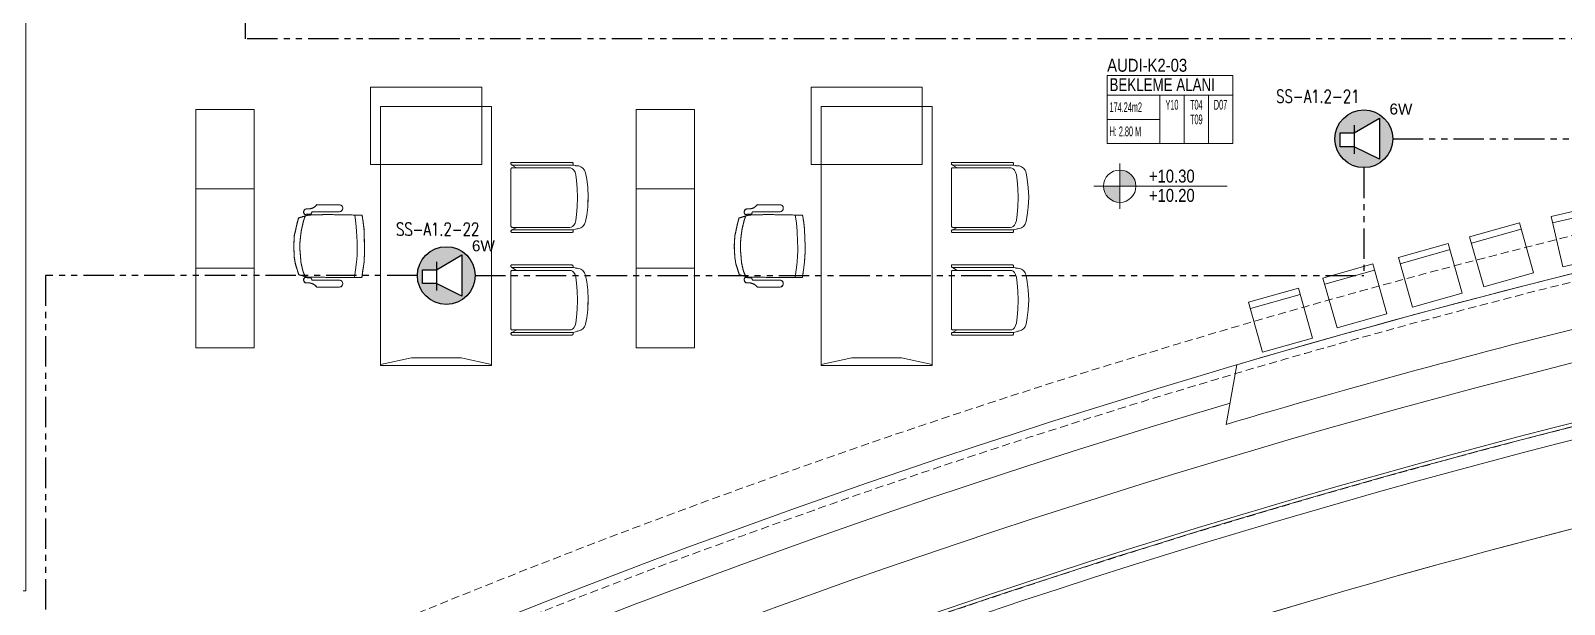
# Model space of a CAD drawing. Extents: x -1299 to 23780, y -3010 to 8106.
# Drawn here: x 13858 to 15042, y 1824 to 2268 of the extents above; entities that cross this region are included whole.
import ezdxf
from ezdxf.enums import TextEntityAlignment as Align

# ---------------------------------------------------------------- set-up
doc = ezdxf.new("R2010")
doc.units = 0
doc.header["$LTSCALE"] = 25
doc.header["$MEASUREMENT"] = 0
for name, pattern in [('DOT2', [0.125, 0, -0.125]), ('HIDDEN', [0.375, 0.25, -0.125]), ('PHANTOM2', [1.25, 0.625, -0.125, 0.125, -0.125, 0.125, -0.125])]:
    doc.linetypes.add(name, pattern=pattern)
doc.layers.get('0').update_dxf_attribs({"color": 9, "lineweight": 9})
for name, color, linetype, lineweight in [('05', 9, 'Continuous', 9), ('06B', 9, 'Continuous', 9), ('06C', 9, 'Continuous', 9), ('06D', 9, 'Continuous', 9), ('20', 9, 'DOT2', 9), ('21', 9, 'Continuous', 9), ('35', 9, 'Continuous', 9), ('40', 9, 'Continuous', 9), ('40B', 9, 'Continuous', 9), ('E-KABLO', 7, 'Continuous', 30), ('E-YAZI', 7, 'Continuous', 30), ('Seslendirme', 7, 'Continuous', 30)]:
    doc.layers.add(name, color=color, linetype=linetype, lineweight=lineweight)
doc.styles.add('Arial', font='arial.ttf', dxfattribs={"height": 2.5})
doc.styles.add('ILGAZ', font='txttw.shx')
doc.styles.add('MuuM_TEXT-STANDART', font='ARIALN.TTF')

# ---------------------------------------------------------------- blocks, each defined once
blk = doc.blocks.new('0_elevationtarget-p')
h = blk.add_hatch(color=256)
h.paths.add_polyline_path([(2.5, 0, 0.414214), (0, 2.5), (0, 0)])
h.paths.add_polyline_path([(0, 0), (-2.5, 0, 0.414214), (0, -2.5)])
blk.add_line((0, -3.5), (0, 3.5))
blk.add_lwpolyline([(16.6, 0), (-4, 0)])
blk.add_circle((0, 0), 2.5)
at = {"style": 'Arial'}
blk.add_attdef('BITMISKOT', text='', height=2, dxfattribs=at).set_placement((4.5, 0), align=Align.BOTTOM_LEFT)
blk.add_attdef('KABAKOT', text='', height=2, dxfattribs=at).set_placement((4.5, -0.59), align=Align.TOP_LEFT)
blk = doc.blocks.new('Group-41-1')
for p, q in [((384804.565, 69162.035), (384804.565, 69161.585)), ((384805.178, 69162.035), (384804.565, 69162.035)), ((384805.178, 69161.585), (384805.178, 69162.035)), ((384804.565, 69161.585), (384805.178, 69161.585))]:
    blk.add_line(p, q)
at = {"flags": 128}
blk.add_lwpolyline([(384804.565, 69162.035), (384805.178, 69162.035), (384805.178, 69161.585), (384804.565, 69161.585)], close=True, dxfattribs=at)
blk = doc.blocks.new('Group-42-1')
at = {"layer": '05', "color": 7}
for p in [(-1.227, 0), (-0.613, 0), (0, 0)]:
    blk.add_blockref('Group-41-1', p, dxfattribs=at)
blk = doc.blocks.new('Group-32-1')
for p, q in [((384804.552, 69159.371), (384804.573, 69159.336)), ((384804.574, 69159.372), (384804.573, 69159.372)), ((384804.573, 69159.372), (384804.573, 69159.371)), ((384804.573, 69159.371), (384804.573, 69159.371)), ((384804.573, 69159.371), (384804.573, 69159.37)), ((384804.573, 69159.37), (384804.573, 69159.37)), ((384804.573, 69159.37), (384804.573, 69159.369)), ((384804.573, 69159.369), (384804.573, 69159.369)), ((384804.573, 69159.369), (384804.573, 69158.924)), ((384804.575, 69159.374), (384804.574, 69159.374)), ((384804.574, 69159.374), (384804.574, 69159.374)), ((384804.574, 69159.374), (384804.574, 69159.373)), ((384804.574, 69159.373), (384804.574, 69159.373)), ((384804.574, 69159.373), (384804.574, 69159.372)), ((384804.576, 69159.376), (384804.575, 69159.375)), ((384804.575, 69159.375), (384804.575, 69159.375)), ((384804.575, 69159.375), (384804.575, 69159.374)), ((384804.577, 69159.377), (384804.576, 69159.376)), ((384804.576, 69159.376), (384804.576, 69159.376)), ((384804.576, 69159.376), (384804.576, 69159.376)), ((384804.578, 69159.377), (384804.577, 69159.377)), ((384804.577, 69159.377), (384804.577, 69159.377)), ((384804.577, 69159.377), (384804.577, 69159.377)), ((384804.579, 69159.378), (384804.578, 69159.378)), ((384804.578, 69159.378), (384804.578, 69159.377)), ((384804.58, 69159.378), (384804.579, 69159.378)), ((384804.579, 69159.378), (384804.579, 69159.378)), ((384804.581, 69159.379), (384804.58, 69159.378)), ((384804.58, 69159.378), (384804.58, 69159.378)), ((384804.582, 69159.379), (384804.581, 69159.379)), ((384804.581, 69159.379), (384804.581, 69159.379)), ((384804.583, 69159.379), (384804.582, 69159.379)), ((384804.582, 69159.379), (384804.582, 69159.379)), ((384805.023, 69159.379), (384804.583, 69159.379)), ((384804.583, 69159.379), (384804.583, 69159.379)), ((384805.024, 69159.379), (384805.023, 69159.379)), ((384805.023, 69159.379), (384805.023, 69159.379)), ((384805.025, 69159.379), (384805.024, 69159.379)), ((384805.024, 69159.379), (384805.024, 69159.379)), ((384805.026, 69159.378), (384805.025, 69159.379)), ((384805.025, 69159.379), (384805.025, 69159.379)), ((384805.027, 69159.378), (384805.026, 69159.378)), ((384805.026, 69159.378), (384805.026, 69159.378)), ((384805.028, 69159.378), (384805.027, 69159.378)), ((384805.027, 69159.378), (384805.027, 69159.378)), ((384805.028, 69159.377), (384805.028, 69159.378)), ((384805.029, 69159.377), (384805.028, 69159.377)), ((384805.03, 69159.376), (384805.029, 69159.377)), ((384805.029, 69159.377), (384805.029, 69159.377)), ((384805.029, 69159.377), (384805.029, 69159.377)), ((384805.031, 69159.375), (384805.03, 69159.376)), ((384805.03, 69159.376), (384805.03, 69159.376)), ((384805.03, 69159.376), (384805.03, 69159.376)), ((384805.031, 69159.374), (384805.031, 69159.375)), ((384805.031, 69159.375), (384805.031, 69159.375)), ((384805.032, 69159.374), (384805.031, 69159.374)), ((384805.032, 69159.373), (384805.032, 69159.374)), ((384805.032, 69159.374), (384805.032, 69159.374)), ((384805.032, 69159.372), (384805.032, 69159.373)), ((384805.032, 69159.373), (384805.032, 69159.373)), ((384805.033, 69159.372), (384805.032, 69159.372)), ((384805.052, 69159.372), (384805.033, 69159.334)), ((384805.033, 69159.371), (384805.033, 69159.372)), ((384805.033, 69159.37), (384805.033, 69159.371)), ((384805.033, 69159.371), (384805.033, 69159.371)), ((384805.033, 69159.369), (384805.033, 69159.37)), ((384805.033, 69159.37), (384805.033, 69159.37)), ((384805.033, 69158.932), (384805.033, 69159.369)), ((384805.033, 69159.369), (384805.033, 69159.369)), ((384804.552, 69158.899), (384804.558, 69158.862)), ((384805.033, 69158.932), (384805.033, 69158.932)), ((384805.052, 69158.899), (384805.042, 69158.862))]:
    blk.add_line(p, q)
at = {"flags": 128}
for points in [[(384804.531, 69158.909), (384804.531, 69158.909), (384804.531, 69158.908), (384804.531, 69158.908), (384804.531, 69158.907), (384804.531, 69158.907), (384804.531, 69158.906), (384804.532, 69158.906), (384804.532, 69158.905), (384804.532, 69158.905), (384804.532, 69158.904), (384804.532, 69158.904), (384804.533, 69158.904), (384804.533, 69158.903), (384804.533, 69158.903), (384804.534, 69158.902), (384804.534, 69158.902), (384804.534, 69158.902), (384804.535, 69158.901), (384804.535, 69158.901), (384804.535, 69158.901), (384804.536, 69158.901), (384804.536, 69158.9), (384804.537, 69158.9), (384804.537, 69158.9), (384804.538, 69158.9), (384804.538, 69158.9), (384804.539, 69158.899), (384804.539, 69158.899), (384804.539, 69158.899), (384804.54, 69158.899), (384804.54, 69158.899), (384804.541, 69158.899), (384804.552, 69158.899), (384804.552, 69159.369), (384804.552, 69159.369), (384804.552, 69159.37), (384804.552, 69159.37), (384804.551, 69159.371), (384804.551, 69159.371), (384804.551, 69159.372), (384804.551, 69159.372), (384804.551, 69159.373), (384804.551, 69159.373), (384804.55, 69159.374), (384804.55, 69159.374), (384804.55, 69159.374), (384804.55, 69159.375), (384804.549, 69159.375), (384804.549, 69159.376), (384804.549, 69159.376), (384804.548, 69159.376), (384804.548, 69159.377), (384804.548, 69159.377), (384804.547, 69159.377), (384804.547, 69159.377), (384804.546, 69159.378), (384804.546, 69159.378), (384804.545, 69159.378), (384804.545, 69159.378), (384804.545, 69159.378), (384804.544, 69159.379), (384804.544, 69159.379), (384804.543, 69159.379), (384804.543, 69159.379), (384804.542, 69159.379), (384804.542, 69159.379), (384804.536, 69159.379), (384804.536, 69159.379), (384804.535, 69159.379), (384804.535, 69159.379), (384804.535, 69159.379), (384804.535, 69159.379), (384804.534, 69159.379), (384804.534, 69159.379), (384804.534, 69159.379), (384804.534, 69159.378), (384804.534, 69159.378), (384804.533, 69159.378), (384804.533, 69159.378), (384804.533, 69159.378), (384804.533, 69159.378), (384804.533, 69159.378), (384804.532, 69159.377), (384804.532, 69159.377), (384804.532, 69159.377), (384804.532, 69159.377), (384804.532, 69159.377), (384804.532, 69159.376), (384804.532, 69159.376), (384804.531, 69159.376), (384804.531, 69159.376), (384804.531, 69159.376), (384804.531, 69159.375), (384804.531, 69159.375), (384804.531, 69159.375), (384804.531, 69159.375), (384804.531, 69159.374), (384804.531, 69159.374), (384804.531, 69159.374), (384804.531, 69158.909)], [(384805.052, 69158.899), (384805.063, 69158.899), (384805.063, 69158.899), (384805.064, 69158.899), (384805.064, 69158.899), (384805.065, 69158.899), (384805.065, 69158.899), (384805.066, 69158.9), (384805.066, 69158.9), (384805.067, 69158.9), (384805.067, 69158.9), (384805.067, 69158.9), (384805.068, 69158.901), (384805.068, 69158.901), (384805.069, 69158.901), (384805.069, 69158.901), (384805.069, 69158.902), (384805.07, 69158.902), (384805.07, 69158.902), (384805.071, 69158.903), (384805.071, 69158.903), (384805.071, 69158.904), (384805.071, 69158.904), (384805.072, 69158.904), (384805.072, 69158.905), (384805.072, 69158.905), (384805.072, 69158.906), (384805.072, 69158.906), (384805.072, 69158.907), (384805.073, 69158.907), (384805.073, 69158.908), (384805.073, 69158.908), (384805.073, 69158.909), (384805.073, 69158.909), (384805.073, 69159.369), (384805.073, 69159.369), (384805.073, 69159.37), (384805.073, 69159.37), (384805.073, 69159.371), (384805.072, 69159.371), (384805.072, 69159.372), (384805.072, 69159.372), (384805.072, 69159.373), (384805.072, 69159.373), (384805.072, 69159.374), (384805.071, 69159.374), (384805.071, 69159.374), (384805.071, 69159.375), (384805.071, 69159.375), (384805.07, 69159.376), (384805.07, 69159.376), (384805.069, 69159.376), (384805.069, 69159.377), (384805.069, 69159.377), (384805.068, 69159.377), (384805.068, 69159.377), (384805.067, 69159.378), (384805.067, 69159.378), (384805.067, 69159.378), (384805.066, 69159.378), (384805.066, 69159.378), (384805.065, 69159.379), (384805.065, 69159.379), (384805.064, 69159.379), (384805.064, 69159.379), (384805.063, 69159.379), (384805.063, 69159.379), (384805.062, 69159.379), (384805.062, 69159.379), (384805.061, 69159.379), (384805.061, 69159.379), (384805.06, 69159.379), (384805.06, 69159.379), (384805.059, 69159.378), (384805.059, 69159.378), (384805.058, 69159.378), (384805.058, 69159.378), (384805.057, 69159.378), (384805.057, 69159.377), (384805.057, 69159.377), (384805.056, 69159.377), (384805.056, 69159.377), (384805.055, 69159.376), (384805.055, 69159.376), (384805.055, 69159.376), (384805.054, 69159.375), (384805.054, 69159.375), (384805.054, 69159.374), (384805.053, 69159.374), (384805.053, 69159.374), (384805.053, 69159.373), (384805.053, 69159.373), (384805.053, 69159.372), (384805.053, 69159.372), (384805.052, 69159.371), (384805.052, 69159.371), (384805.052, 69159.37), (384805.052, 69159.37), (384805.052, 69159.369), (384805.052, 69159.369), (384805.052, 69158.899)]]:
    blk.add_lwpolyline(points, close=True, dxfattribs=at)
for points in [[(384804.531, 69158.909, 0.414214), (384804.541, 69158.899), (384804.552, 69158.899), (384804.552, 69159.369, 0.414214), (384804.542, 69159.379), (384804.536, 69159.379, 0.414214), (384804.531, 69159.374)], [(384805.052, 69158.899), (384805.063, 69158.899, 0.414214), (384805.073, 69158.909), (384805.073, 69159.369, 0.414214), (384805.063, 69159.379), (384805.062, 69159.379, 0.414214), (384805.052, 69159.369)]]:
    blk.add_lwpolyline(points, format="xyb", close=True, dxfattribs=at)
blk.add_lwpolyline([(384805.033, 69158.932), (384805.033, 69159.369, 0.414214), (384805.023, 69159.379), (384804.583, 69159.379, 0.414214), (384804.573, 69159.369), (384804.573, 69158.924), (384804.574, 69158.92)], format="xyb", dxfattribs=at)
for points in [[(384804.557, 69158.881), (384804.557, 69158.869), (384804.559, 69158.855), (384804.565, 69158.839), (384804.575, 69158.824), (384804.592, 69158.811), (384804.613, 69158.803), (384804.661, 69158.794), (384804.724, 69158.786), (384804.8, 69158.783)], [(384804.573, 69158.932), (384804.573, 69158.924), (384804.575, 69158.914), (384804.58, 69158.903), (384804.59, 69158.893), (384804.606, 69158.884), (384804.626, 69158.878), (384804.672, 69158.872), (384804.731, 69158.867), (384804.803, 69158.864)], [(384805.043, 69158.866), (384805.043, 69158.869), (384805.041, 69158.855), (384805.036, 69158.839), (384805.025, 69158.824), (384805.008, 69158.811), (384804.988, 69158.803), (384804.939, 69158.794), (384804.877, 69158.786), (384804.8, 69158.783)], [(384805.033, 69158.932), (384805.033, 69158.924), (384805.031, 69158.914), (384805.026, 69158.903), (384805.016, 69158.893), (384805, 69158.884), (384804.98, 69158.878), (384804.934, 69158.872), (384804.875, 69158.867), (384804.803, 69158.864)]]:
    blk.add_lwpolyline(points, dxfattribs=at)
at = {"layer": '40'}
blk.add_lwpolyline([(384805.023, 69159.379), (384804.583, 69159.379, 0.414214), (384804.573, 69159.369), (384804.573, 69159.337), (384804.573, 69159.336), (384804.552, 69159.371), (384804.551, 69159.373, 0.309775), (384804.542, 69159.379), (384804.536, 69159.379, 0.413784), (384804.531, 69159.374), (384804.531, 69158.909, 0.414214), (384804.541, 69158.899), (384804.552, 69158.899), (384804.557, 69158.869), (384804.559, 69158.855), (384804.565, 69158.839), (384804.575, 69158.824), (384804.592, 69158.811), (384804.613, 69158.803), (384804.661, 69158.794), (384804.724, 69158.786), (384804.8, 69158.783), (384804.838, 69158.785), (384804.877, 69158.786), (384804.939, 69158.794), (384804.988, 69158.803), (384805.008, 69158.811), (384805.025, 69158.824), (384805.036, 69158.839), (384805.041, 69158.855), (384805.047, 69158.88), (384805.052, 69158.899), (384805.063, 69158.899, 0.414214), (384805.073, 69158.909), (384805.073, 69159.369, 0.781144), (384805.052, 69159.372), (384805.033, 69159.334), (384805.033, 69159.369, 0.407263), (384805.023, 69159.379)], format="xyb", close=True, dxfattribs=at)
blk = doc.blocks.new('Group-258-1')
at = {"linetype": 'Continuous'}
for p, q in [((384800.098, 69164.505), (384800.094, 69164.508)), ((384800.71, 69164.505), (384800.715, 69164.508)), ((384800.226, 69164.399), (384800.167, 69164.408)), ((384800.289, 69164.394), (384800.226, 69164.399)), ((384800.372, 69164.39), (384800.289, 69164.394)), ((384800.414, 69164.389), (384800.372, 69164.39)), ((384800.45, 69164.389), (384800.414, 69164.389)), ((384800.479, 69164.391), (384800.45, 69164.389)), ((384800.53, 69164.394), (384800.479, 69164.391)), ((384800.59, 69164.402), (384800.53, 69164.394)), ((384800.649, 69164.41), (384800.59, 69164.402))]:
    blk.add_line(p, q, dxfattribs=at)
at = {"linetype": 'Continuous', "flags": 128}
for points in [[(384800.086, 69164.7), (384800.086, 69164.641), (384800.086, 69164.641)], [(384800.722, 69164.7), (384800.722, 69164.641), (384800.722, 69164.641)], [(384800.086, 69164.641), (384800.086, 69164.526), (384800.086, 69164.641)], [(384800.14, 69164.526), (384800.14, 69164.641), (384800.14, 69164.641)], [(384800.669, 69164.526), (384800.669, 69164.641), (384800.669, 69164.641)], [(384800.722, 69164.641), (384800.722, 69164.526), (384800.722, 69164.641)], [(384800.086, 69164.526), (384800.086, 69164.526), (384800.087, 69164.52)], [(384800.086, 69164.526), (384800.087, 69164.52), (384800.087, 69164.52)], [(384800.087, 69164.52), (384800.087, 69164.52), (384800.089, 69164.514)], [(384800.087, 69164.52), (384800.089, 69164.514), (384800.089, 69164.514)], [(384800.089, 69164.514), (384800.089, 69164.514), (384800.093, 69164.509)], [(384800.089, 69164.514), (384800.094, 69164.508), (384800.093, 69164.509)], [(384800.098, 69164.505), (384800.098, 69164.505), (384800.103, 69164.503)], [(384800.098, 69164.505), (384800.103, 69164.503), (384800.103, 69164.503)], [(384800.103, 69164.503), (384800.103, 69164.503), (384800.11, 69164.501)], [(384800.103, 69164.503), (384800.11, 69164.501), (384800.11, 69164.501)], [(384800.11, 69164.501), (384800.11, 69164.501), (384800.116, 69164.501)], [(384800.11, 69164.501), (384800.116, 69164.501), (384800.116, 69164.501)], [(384800.116, 69164.501), (384800.116, 69164.501), (384800.122, 69164.503)], [(384800.116, 69164.501), (384800.122, 69164.503), (384800.122, 69164.503)], [(384800.122, 69164.503), (384800.122, 69164.503), (384800.128, 69164.505)], [(384800.122, 69164.503), (384800.128, 69164.505), (384800.128, 69164.505)], [(384800.128, 69164.505), (384800.128, 69164.505), (384800.133, 69164.509)], [(384800.128, 69164.505), (384800.133, 69164.509), (384800.133, 69164.509)], [(384800.133, 69164.509), (384800.133, 69164.509), (384800.136, 69164.514)], [(384800.133, 69164.509), (384800.136, 69164.514), (384800.136, 69164.514)], [(384800.136, 69164.514), (384800.136, 69164.514), (384800.139, 69164.52)], [(384800.136, 69164.514), (384800.139, 69164.52), (384800.139, 69164.52)], [(384800.139, 69164.52), (384800.139, 69164.52), (384800.14, 69164.526)], [(384800.139, 69164.52), (384800.14, 69164.526), (384800.14, 69164.526)], [(384800.669, 69164.52), (384800.669, 69164.52), (384800.669, 69164.526)], [(384800.669, 69164.52), (384800.669, 69164.526), (384800.669, 69164.526)], [(384800.672, 69164.514), (384800.672, 69164.514), (384800.669, 69164.52)], [(384800.672, 69164.514), (384800.669, 69164.52), (384800.669, 69164.52)], [(384800.675, 69164.509), (384800.675, 69164.509), (384800.672, 69164.514)], [(384800.675, 69164.509), (384800.672, 69164.514), (384800.672, 69164.514)], [(384800.68, 69164.505), (384800.68, 69164.505), (384800.675, 69164.509)], [(384800.68, 69164.505), (384800.675, 69164.509), (384800.675, 69164.509)], [(384800.686, 69164.503), (384800.686, 69164.503), (384800.68, 69164.505)], [(384800.686, 69164.503), (384800.68, 69164.505), (384800.68, 69164.505)], [(384800.692, 69164.501), (384800.692, 69164.501), (384800.686, 69164.503)], [(384800.692, 69164.501), (384800.686, 69164.503), (384800.686, 69164.503)], [(384800.699, 69164.501), (384800.699, 69164.501), (384800.692, 69164.501)], [(384800.699, 69164.501), (384800.692, 69164.501), (384800.692, 69164.501)], [(384800.705, 69164.503), (384800.705, 69164.503), (384800.699, 69164.501)], [(384800.705, 69164.503), (384800.699, 69164.501), (384800.699, 69164.501)], [(384800.711, 69164.505), (384800.711, 69164.505), (384800.705, 69164.503)], [(384800.711, 69164.505), (384800.705, 69164.503), (384800.705, 69164.503)], [(384800.719, 69164.514), (384800.719, 69164.514), (384800.715, 69164.509)], [(384800.719, 69164.514), (384800.715, 69164.508), (384800.715, 69164.509)], [(384800.721, 69164.52), (384800.721, 69164.52), (384800.719, 69164.514)], [(384800.721, 69164.52), (384800.719, 69164.514), (384800.719, 69164.514)], [(384800.722, 69164.526), (384800.722, 69164.526), (384800.721, 69164.52)], [(384800.722, 69164.526), (384800.721, 69164.52), (384800.721, 69164.52)]]:
    blk.add_lwpolyline(points, close=True, dxfattribs=at)
at = {"linetype": 'Continuous'}
for points in [[(384800.118, 69164.757), (384800.118, 69164.788), (384800.126, 69164.801), (384800.148, 69164.803)], [(384800.148, 69164.803), (384800.152, 69164.803), (384800.162, 69164.794)], [(384800.162, 69164.794), (384800.16, 69164.783), (384800.159, 69164.771)], [(384800.189, 69164.843), (384800.177, 69164.806), (384800.166, 69164.768)], [(384800.211, 69164.804), (384800.191, 69164.797), (384800.171, 69164.79)], [(384800.231, 69164.854), (384800.21, 69164.848), (384800.189, 69164.843)], [(384800.275, 69164.819), (384800.243, 69164.811), (384800.211, 69164.804)], [(384800.327, 69164.875), (384800.279, 69164.864), (384800.231, 69164.854)], [(384800.325, 69164.826), (384800.3, 69164.823), (384800.275, 69164.819)], [(384800.384, 69164.832), (384800.355, 69164.829), (384800.325, 69164.826)], [(384800.407, 69164.879), (384800.367, 69164.877), (384800.327, 69164.875)], [(384800.431, 69164.832), (384800.407, 69164.832), (384800.384, 69164.832)], [(384800.493, 69164.875), (384800.45, 69164.877), (384800.407, 69164.879)], [(384800.487, 69164.827), (384800.459, 69164.829), (384800.431, 69164.832)], [(384800.536, 69164.823), (384800.511, 69164.825), (384800.487, 69164.827)], [(384800.543, 69164.867), (384800.518, 69164.871), (384800.493, 69164.875)], [(384800.592, 69164.81), (384800.564, 69164.816), (384800.536, 69164.823)], [(384800.627, 69164.84), (384800.585, 69164.854), (384800.543, 69164.867)], [(384800.637, 69164.792), (384800.605, 69164.807), (384800.592, 69164.81)], [(384800.645, 69164.772), (384800.636, 69164.806), (384800.627, 69164.84)], [(384800.66, 69164.803), (384800.656, 69164.803), (384800.647, 69164.794)], [(384800.647, 69164.794), (384800.648, 69164.783), (384800.65, 69164.771)], [(384800.69, 69164.757), (384800.69, 69164.788), (384800.682, 69164.801), (384800.66, 69164.803)], [(384800.085, 69164.701), (384800.113, 69164.721), (384800.118, 69164.757)], [(384800.158, 69164.746), (384800.149, 69164.742), (384800.14, 69164.738)], [(384800.14, 69164.738), (384800.14, 69164.69), (384800.14, 69164.641)], [(384800.159, 69164.771), (384800.158, 69164.759), (384800.158, 69164.746)], [(384800.166, 69164.768), (384800.164, 69164.698), (384800.162, 69164.627)], [(384800.649, 69164.475), (384800.647, 69164.623), (384800.645, 69164.772)], [(384800.65, 69164.771), (384800.65, 69164.759), (384800.65, 69164.746)], [(384800.65, 69164.746), (384800.659, 69164.742), (384800.669, 69164.738)], [(384800.669, 69164.738), (384800.669, 69164.69), (384800.669, 69164.641)], [(384800.723, 69164.701), (384800.696, 69164.721), (384800.69, 69164.757)], [(384800.162, 69164.627), (384800.164, 69164.489), (384800.167, 69164.352)], [(384800.649, 69164.353), (384800.649, 69164.414), (384800.649, 69164.475)], [(384800.167, 69164.352), (384800.23, 69164.341), (384800.278, 69164.337)], [(384800.278, 69164.337), (384800.343, 69164.335), (384800.407, 69164.332)], [(384800.407, 69164.332), (384800.429, 69164.332), (384800.45, 69164.332)], [(384800.45, 69164.332), (384800.49, 69164.335), (384800.53, 69164.337)], [(384800.53, 69164.337), (384800.59, 69164.345), (384800.649, 69164.353)]]:
    blk.add_open_spline(points, degree=2, dxfattribs=at)
at = {"layer": '40'}
for points in [[(384800.14, 69164.738), (384800.158, 69164.746), (384800.158, 69164.759), (384800.159, 69164.771), (384800.162, 69164.794), (384800.148, 69164.803, 0.293897), (384800.121, 69164.79), (384800.118, 69164.757, -0.205), (384800.085, 69164.701), (384800.086, 69164.7), (384800.086, 69164.526, 0.937941), (384800.14, 69164.526)], [(384800.669, 69164.738), (384800.65, 69164.746), (384800.65, 69164.759), (384800.65, 69164.771), (384800.647, 69164.794), (384800.66, 69164.803, -0.293897), (384800.688, 69164.79), (384800.69, 69164.757, 0.205), (384800.723, 69164.701), (384800.722, 69164.7), (384800.722, 69164.526, -0.937941), (384800.669, 69164.526)]]:
    blk.add_lwpolyline(points, format="xyb", close=True, dxfattribs=at)
blk.add_lwpolyline([(384800.649, 69164.353), (384800.59, 69164.345), (384800.53, 69164.337), (384800.45, 69164.332), (384800.407, 69164.332), (384800.343, 69164.335), (384800.278, 69164.337), (384800.222, 69164.343), (384800.167, 69164.352), (384800.164, 69164.489), (384800.162, 69164.627), (384800.164, 69164.698), (384800.166, 69164.768), (384800.173, 69164.791), (384800.189, 69164.843), (384800.327, 69164.875), (384800.407, 69164.879), (384800.493, 69164.875), (384800.543, 69164.867), (384800.627, 69164.84), (384800.645, 69164.772), (384800.647, 69164.623), (384800.649, 69164.475), (384800.649, 69164.41)], close=True, dxfattribs=at)
blk = doc.blocks.new('p-ma-audi')
for p, q in [((-7.6, 155.2), (-7.6, 200)), ((-85.7, 155.2), (-7.6, 155.2))]:
    blk.add_line(p, q)
at = {"flags": 128}
for points in [[(-7.6, 200), (-7.6, 215), (-93.5, 215), (-93.5, 155.2), (-85.7, 155.2)], [(-85.7, 0), (-85.7, 0.9), (-61.9, 5.9), (-23.6, 5.9), (0, 0.7), (0, 0), (-85.7, 0)]]:
    blk.add_lwpolyline(points, dxfattribs=at)
for points in [[(-85.7, 200), (-85.7, 0), (0, 0), (0, 200), (-85.7, 200)], [(-85.7, 200), (-85.7, 0), (0, 0), (0, 200)]]:
    blk.add_lwpolyline(points, close=True, dxfattribs=at)
blk = doc.blocks.new('p-tabure')
at = {"layer": '05'}
blk.add_lwpolyline([(-20, 40), (20, 40), (20, 0), (-20, 0)], close=True, dxfattribs=at)
blk.add_lwpolyline([(-20, 5), (20, 5)], dxfattribs=at)
blk = doc.blocks.new('0_roomno2-flat-2')
at = {"layer": '21'}
blk.add_lwpolyline([(96.9, -52.5), (0, -52.5), (0, 0), (96.9, 0)], close=True, dxfattribs=at)
for points in [[(0, -15), (96.9, -15)], [(40.6, -15), (40.6, -52.5)], [(59.4, -15), (59.4, -52.5)], [(78.1, -15), (78.1, -52.5)], [(0, -33.8), (40.6, -33.8)]]:
    blk.add_lwpolyline(points, dxfattribs=at)
at = {"layer": '21', "style": 'MuuM_TEXT-STANDART', "width": 0.6}
blk.add_text('H:', height=7.5, dxfattribs=at).set_placement((1.8, -43), align=Align.MIDDLE_LEFT)
at = {"layer": '21', "style": 'Arial'}
blk.add_attdef('ODANO', (0, 5.9), '', height=10, dxfattribs=at)
blk.add_attdef('MEKANADI', text='', height=10, dxfattribs=at).set_placement((1.8, -15), align=Align.BOTTOM_LEFT)
at = {"layer": '21', "style": 'MuuM_TEXT-STANDART', "width": 0.6}
for tag, p in [('M2', (1.8, -24.4)), ('TEMIZTAVANYUKSEKLIGI', (9, -43))]:
    blk.add_attdef(tag, text='', height=7.5, dxfattribs=at).set_placement(p, align=Align.MIDDLE_LEFT)
for tag, p in [('YER01', (50, -22.5)), ('TAVAN01', (68.8, -22.5)), ('DUVAR01', (87.5, -22.5)), ('YER02', (50, -33.8)), ('TAVAN02', (68.8, -33.8)), ('DUVAR02', (87.5, -33.8)), ('YER03', (50, -45)), ('TAVAN03', (68.8, -45)), ('DUVAR03', (87.5, -45))]:
    blk.add_attdef(tag, text='', height=7.5, dxfattribs=at).set_placement(p, align=Align.MIDDLE_CENTER)
blk = doc.blocks.new('p-2. kat planı')
at = {"layer": '20', "linetype": 'HIDDEN'}
blk.add_lwpolyline([(16671.5, 2158, 0.152192), (13054.4, 1065.3, 0.152192)], format="xyb", dxfattribs=at)
at = {"layer": '40'}
blk.add_lwpolyline([(13054.4, 704.1, -0.030791), (13682.8, 1104.5), (13576.5, 1296.5, -0.024013), (14116.8, 1562.7), (14175.2, 1427), (14212.1, 1442.8), (14154.1, 1578.7, -0.023167), (14698.6, 1781.8), (14742.7, 1640.8), (14781.9, 1653.3), (14736.7, 1793.9, -0.023228), (15300.1, 1942.4), (15330.5, 1797.9), (15369.8, 1806.2), (15339.2, 1950.7, -0.024001), (15933.8, 2044.8), (15957.6, 1826.7, -0.029535), (16671.4, 1862.4), (16671.4, 2206.1), (16650.5, 2206.1, 0.149972), (13055.9, 1124), (13054.4, 1124)], format="xyb", close=True, dxfattribs=at)
at = {"layer": '40B'}
blk.add_lwpolyline([(13052.5, 1837.5), (13052.5, 1065.5), (13054.4, 1065.5, -0.152186), (16671.4, 2158.2), (16671.4, 2226.1), (16672.5, 2226.1), (16672.5, 2372.5), (15945, 2372.5), (15945, 2365), (14187.5, 2363), (14187.5, 2825), (13845, 2825), (13845, 1845), (13845, 1837.5)], format="xyb", close=True, dxfattribs=at)
ref = blk.add_blockref('0_roomno2-flat-2', (14689.2, 2232.8))
ref.add_attrib('ODANO', 'AUDI-K2-03', dxfattribs={"layer": '21', "height": 10, "style": 'MuuM_TEXT-STANDART'}).set_placement((14689.2, 2232.8), align=Align.BOTTOM_LEFT)
ref.add_attrib('MEKANADI', 'BEKLEME ALANI', dxfattribs={"layer": '21', "height": 10, "style": 'MuuM_TEXT-STANDART', "width": 0.9}).set_placement((14691, 2217.8), align=Align.BOTTOM_LEFT)
ref.add_attrib('M2', '174.24m2', dxfattribs={"layer": '21', "height": 7.5, "style": 'MuuM_TEXT-STANDART', "width": 0.6}).set_placement((14691, 2208.4), align=Align.MIDDLE_LEFT)
ref.add_attrib('TEMIZTAVANYUKSEKLIGI', '2.80 M', dxfattribs={"layer": '21', "height": 7.5, "style": 'MuuM_TEXT-STANDART', "width": 0.6}).set_placement((14698.2, 2189.7), align=Align.MIDDLE_LEFT)
ref.add_attrib('YER01', 'Y10', dxfattribs={"layer": '21', "height": 7.5, "style": 'MuuM_TEXT-STANDART', "width": 0.6}).set_placement((14739.2, 2210.3), align=Align.MIDDLE_CENTER)
ref.add_attrib('TAVAN01', 'T04', dxfattribs={"layer": '21', "height": 7.5, "style": 'MuuM_TEXT-STANDART', "width": 0.6}).set_placement((14758, 2210.3), align=Align.MIDDLE_CENTER)
ref.add_attrib('DUVAR01', 'D07', dxfattribs={"layer": '21', "height": 7.5, "style": 'MuuM_TEXT-STANDART', "width": 0.6}).set_placement((14776.7, 2210.3), align=Align.MIDDLE_CENTER)
ref.add_attrib('TAVAN02', 'T09', dxfattribs={"layer": '21', "height": 7.5, "style": 'MuuM_TEXT-STANDART', "width": 0.6}).set_placement((14758, 2199), align=Align.MIDDLE_CENTER)
blk = doc.blocks.new('p-egikduvar')
at = {"layer": '06D'}
blk.add_lwpolyline([(1054, 689.4, -0.023225), (1617.3, 837.9, -2.271119)], format="xyb", dxfattribs=at)
blk = doc.blocks.new('ep_pc')
at = {"layer": 'Seslendirme'}
h = blk.add_hatch(color=3, dxfattribs=at)
h.paths.add_polyline_path([(-42.3, 0, 1), (42.3, 0, 1)])
h.paths.add_polyline_path([(22.8, 30.4), (22.8, -30), (-14.4, -11.6), (-34.7, -11.6), (-34.7, 8.6), (-14.4, 8.6)], flags=16)
at = {"layer": 'Seslendirme', "color": 3}
for p, q in [((-14.4, 8.6), (22.8, 30.4)), ((22.8, 30.4, 1200), (22.8, -30, 1200)), ((-34.7, 8.6), (-14.4, 8.6)), ((-34.7, -11.6), (-34.7, 8.6)), ((-14.4, 20.2), (-14.4, -22.1)), ((-14.4, -11.6), (-34.7, -11.6)), ((22.8, -30), (-14.4, -11.6))]:
    blk.add_line(p, q, dxfattribs=at)
blk.add_circle((0, 0), 42.3, dxfattribs=at)
at = {"color": 3, "insert": (37.6, 51.6), "char_height": 16, "attachment_point": 1, "style": 'Arial'}
blk.add_mtext_dynamic_manual_height_columns('6W', width=27.142, gutter_width=12.5, heights=[0], dxfattribs=at)

msp = doc.modelspace()

# ---------------------------------------------------------------- linework, layer by layer
at = {"layer": '06B'}
for points in [[(13055.9, 1124, -0.149972), (16650.5, 2206.1)], [(13033.6, 1157.3, -0.075525), (14784, 1979.9, -0.075525)]]:
    msp.add_lwpolyline(points, format="xyb", dxfattribs=at)
msp.add_lwpolyline([(14789.3, 2009.5, -0.022068), (15343, 2146.4), (15372.6, 2109.6, 0.023732), (14781, 1963.4)], format="xyb", close=True, dxfattribs=at)
at = {"layer": '06C'}
msp.add_lwpolyline([(13124.7, 1100.5), (13117.7, 1111.1, -0.146397), (16605.5, 2161.1), (16605.5, 2148.4, 0.146396), (13124.7, 1100.5, 3.321415)], format="xyb", dxfattribs=at)
at = {"layer": '06D'}
msp.add_lwpolyline([(15949.8, 1897.9, 0.099521), (13648.1, 1167.2, 0.099521)], format="xyb", dxfattribs=at)
at = {"layer": '20', "linetype": 'HIDDEN'}
for points in [[(13074.5, 1250.5, -0.146575), (16650.5, 2301.4, -0.146575)], [(13074.5, 1209.1, -0.147553), (16652.5, 2266.7)]]:
    msp.add_lwpolyline(points, format="xyb", dxfattribs=at)
at = {"layer": '35'}
msp.add_lwpolyline([(16650.5, 2363), (16650.5, 2273, 0.147272), (13074.5, 1216.6), (13074.5, 1835), (13854.5, 1835), (13854.5, 2483.5), (13840.4, 2489.8), (13837.5, 2489.8), (13837.5, 2570.2), (13840.5, 2570.2), (13854.5, 2576.5), (13854.5, 2580), (13854.5, 2657), (13835.5, 2657), (13835.5, 2763), (13854.5, 2763), (13854.5, 2803), (14182.5, 2803), (14182.5, 2363)], format="xyb", close=True, dxfattribs=at)
msp.add_lwpolyline([(16670.8, 1862.4, 0.158669), (13096, 734.2, 0.158669)], format="xyb", dxfattribs=at)
at = {"layer": 'E-KABLO', "color": 5, "linetype": 'PHANTOM2', "ltscale": 1.5}
for p, q in [((14024, 2565.9), (14024, 2261.2)), ((15642.7, 2261.2), (14024, 2261.2)), ((14909.6, 2184), (15665, 2184)), ((14887.3, 2161.7), (14887.3, 2078.4)), ((13869.7, 2078.4), (13869.7, 1813)), ((14156.8, 2078.4), (13869.7, 2078.4)), ((14201.4, 2078.4), (14887.3, 2078.4))]:
    msp.add_line(p, q, dxfattribs=at)

# ---------------------------------------------------------------- block references
msp.add_blockref('p-2. kat planı', (0, 0))
at = {"xscale": 0.5269084435782805, "yscale": 0.5269084435782805, "zscale": 0.5269084435782805}
for p in [(14887.3, 2184), (14179.1, 2078.4)]:
    msp.add_blockref('ep_pc', p, dxfattribs=at)
at = {"layer": '05', "color": 7}
for p in [(14214.1, 2008.9), (14554.1, 2008.9)]:
    msp.add_blockref('p-ma-audi', p, dxfattribs=at)
at = {"layer": '05', "color": 7, "xscale": -100, "yscale": 100, "zscale": 100, "rotation": 90}
for p in [(6930189.2, 38482540.5), (6930529.2, 38482540.5)]:
    msp.add_blockref('Group-42-1', p, dxfattribs=at)
at = {"layer": '05', "color": 7, "extrusion": (0, 0, -1), "xscale": 100, "yscale": 100, "zscale": -100, "rotation": 270}
for name, p in [('Group-32-1', (-6930166.9, 38482618.9)), ('Group-32-1', (-6930506.9, 38482618.9)), ('Group-258-1', (-6930549.3, 38482141.7)), ('Group-258-1', (-6930889.3, 38482141.7)), ('Group-32-1', (-6930166.9, 38482539.7)), ('Group-32-1', (-6930506.9, 38482539.7))]:
    msp.add_blockref(name, p, dxfattribs=at)
at = {"layer": '05'}
for p, rotation in [((15051.3, 2128.5), 193.053140253869), ((14988.2, 2113.6), 195.7368399596658), ((14933.2, 2097.8), 195.7368399596658), ((14875, 2081.9), 195.7368399596658), ((14817.6, 2063.2), 195.7368399596658)]:
    msp.add_blockref('p-tabure', p, dxfattribs=dict(at, rotation=rotation))
at = {"layer": '06D'}
msp.add_blockref('p-egikduvar', (13682.8, 1104.5), dxfattribs=at)
at = {"layer": '21'}
ref = msp.add_blockref('0_elevationtarget-p', (14698.9, 2147.4), dxfattribs=dict(at, xscale=5, yscale=5, zscale=0.5))
ref.add_attrib('BITMISKOT', '+10.30', dxfattribs={"layer": '0', "height": 10, "style": 'MuuM_TEXT-STANDART'}).set_placement((14721.4, 2147.2), align=Align.BOTTOM_LEFT)
ref.add_attrib('KABAKOT', '+10.20', dxfattribs={"layer": '0', "height": 10, "style": 'MuuM_TEXT-STANDART'}).set_placement((14721.4, 2132.3), align=Align.BOTTOM_LEFT)

# ---------------------------------------------------------------- texts
at = {"layer": 'E-YAZI', "color": 3, "style": 'ILGAZ', "width": 0.75}
for s, p in [('SS-A1.2-21', (14819.6, 2211.8)), ('SS-A1.2-22', (14140.3, 2109.2))]:
    msp.add_text(s, height=10, dxfattribs=at).set_placement(p)

doc.saveas('drawing.dxf')
